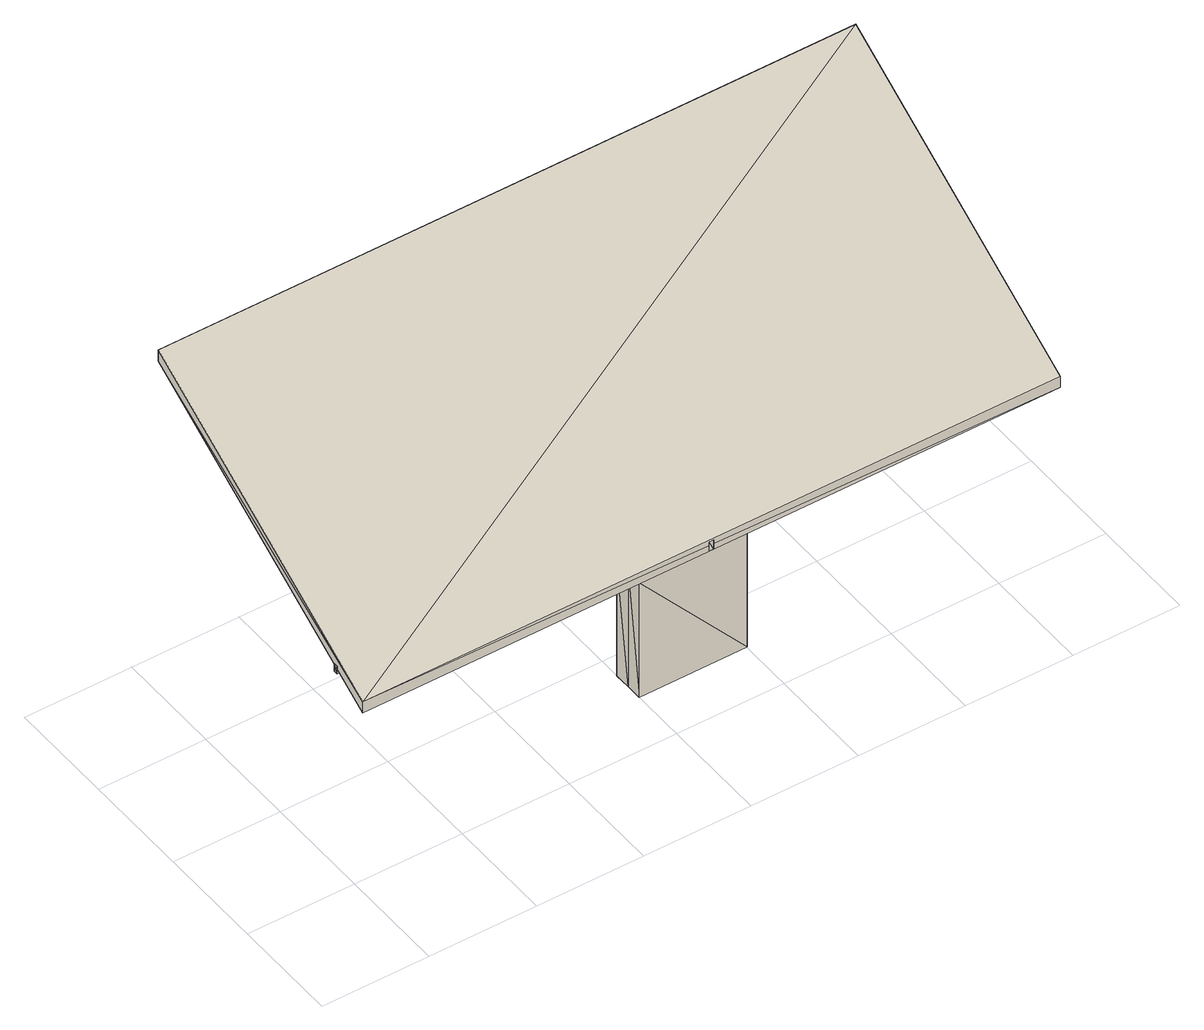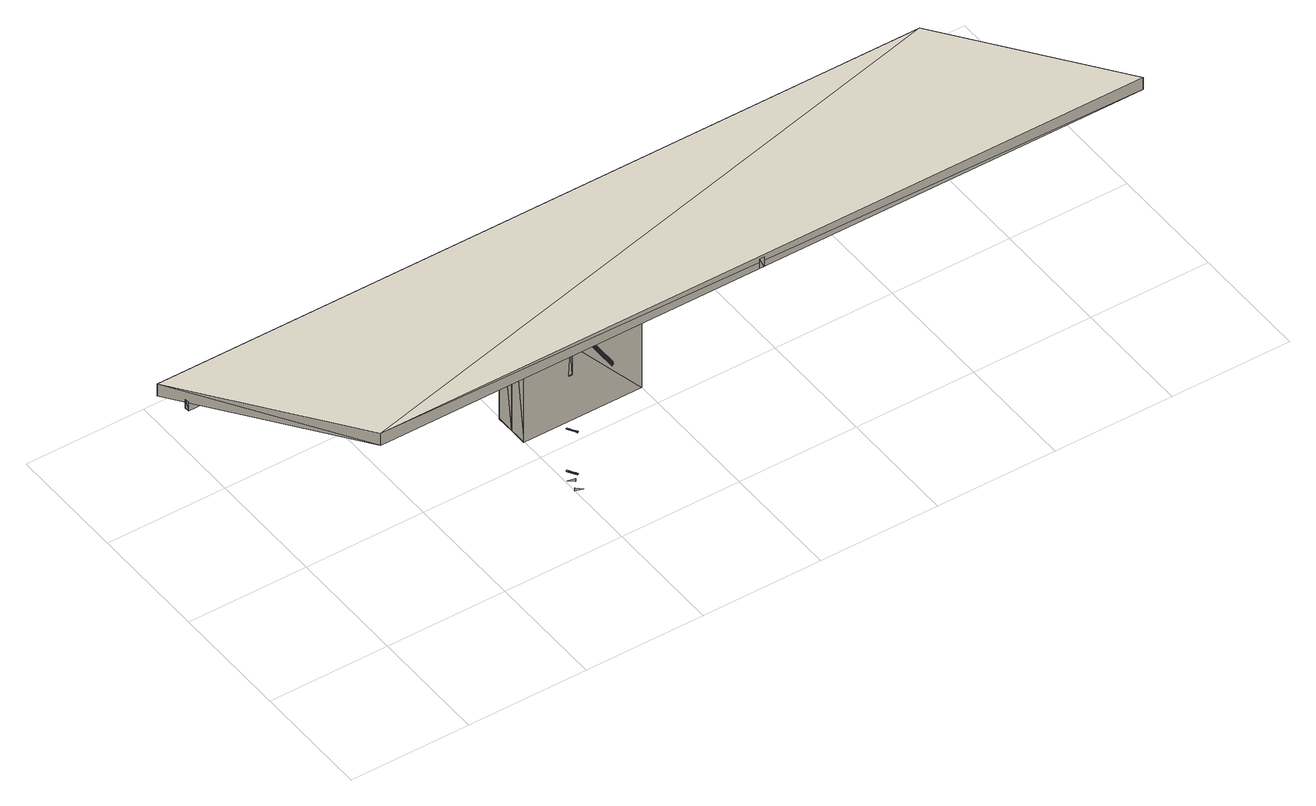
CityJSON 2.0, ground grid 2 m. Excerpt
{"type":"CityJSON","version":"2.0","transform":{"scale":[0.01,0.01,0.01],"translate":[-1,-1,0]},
"CityObjects":{
"building1":{"type":"Building","attributes":{"info":{"id":40416,"type":"IfcBeam","GlobalId":"3jZHeNcfvDMf9wG$wx9XqG","OwnerHistory":"#12","Name":"Pfette-1-1","ObjectPlacement":"#40399","Representation":"#40412","Tag":"C8707AC7-4260-4F76-A6-95-7665806B676D"},"psets":{"Pset_BeamCommon":{"Slope":{"id":40421,"class":"IfcPropertySingleValue","value":0,"value_type":"IfcPlaneAngleMeasure"},"IsExternal":{"id":40422,"class":"IfcPropertySingleValue","value":false,"value_type":"IfcBoolean"},"LoadBearing":{"id":40423,"class":"IfcPropertySingleValue","value":true,"value_type":"IfcBoolean"},"id":40424},"AC_Pset_Name":{"Name":{"id":40433,"class":"IfcPropertySingleValue","value":"Pfette-1-1","value_type":"IfcLabel"},"id":40434},"ArchiCADProperties":{"Komplette Element-ID":{"id":40440,"class":"IfcPropertySingleValue","value":"Pfette-1-1","value_type":"IfcLabel"},"Kompakte Element-ID":{"id":40441,"class":"IfcPropertySingleValue","value":"Pfette-1-1","value_type":"IfcLabel"},"Name des Sachmerkmal-Objekts":{"id":40442,"class":"IfcPropertySingleValue","value_type":"IfcLabel"},"Ursprungsgeschoss":{"id":40443,"class":"IfcPropertySingleValue","value":"Dachgeschoss","value_type":"IfcLabel"},"Raumname":{"id":40444,"class":"IfcPropertySingleValue","value_type":"IfcLabel"},"Raumnummer":{"id":40445,"class":"IfcPropertySingleValue","value_type":"IfcLabel"},"Ebene":{"id":40446,"class":"IfcPropertySingleValue","value":"Dachkonstruktion","value_type":"IfcLabel"},"Typ":{"id":40447,"class":"IfcPropertySingleValue","value":"Objekt","value_type":"IfcLabel"},"Geschützt":{"id":40448,"class":"IfcPropertySingleValue","value":false,"value_type":"IfcBoolean"},"Bibliothekselement-Name":{"id":40449,"class":"IfcPropertySingleValue","value_type":"IfcLabel"},"Baustoff / Mehrschichtiger Aufbau / Profil / Schraffur":{"id":40450,"class":"IfcPropertySingleValue","value":"Solid","value_type":"IfcLabel"},"Etikettentext":{"id":40451,"class":"IfcPropertySingleValue","value_type":"IfcLabel"},"Eindeutige ID":{"id":40452,"class":"IfcPropertySingleValue","value_type":"IfcLabel"},"Verknüpfte Änderungen":{"id":40453,"class":"IfcPropertySingleValue","value_type":"IfcLabel"},"Tragende Funktion":{"id":40454,"class":"IfcPropertySingleValue","value":"Nicht definiert","value_type":"IfcLabel"},"Lage":{"id":40455,"class":"IfcPropertySingleValue","value":"Nicht definiert","value_type":"IfcLabel"},"Element-Klassifizierung":{"id":40456,"class":"IfcPropertySingleValue","value":"Balken / Unterzug","value_type":"IfcLabel"},"Umbau-Status":{"id":40457,"class":"IfcPropertySingleValue","value":"Bestand","value_type":"IfcLabel"},"Anzeigen auf Umbau-Filter":{"id":40458,"class":"IfcPropertySingleValue","value":"Alle relevanten Filter","value_type":"IfcLabel"},"ARCHICAD IFC ID":{"id":40459,"class":"IfcPropertySingleValue","value":"3jZHeNcfvDMf9wG$wx9XqG","value_type":"IfcLabel"},"Externe IFC ID":{"id":40460,"class":"IfcPropertySingleValue","value_type":"IfcLabel"},"Drehwinkel":{"id":40461,"class":"IfcPropertySingleValue","value":0,"value_type":"IfcPlaneAngleMeasure"},"Oberfläche":{"id":40462,"class":"IfcPropertySingleValue","value":"Kiefer","value_type":"IfcLabel"},"id":40463},"ArchiCADQuantities":{"Höhenangabe zum Projekt-Nullpunkt":{"id":40491,"class":"IfcQuantityLength","value":3.36},"Höhe zu Geschoss":{"id":40492,"class":"IfcQuantityLength","value":0.66},"Oberflächenbereich":{"id":40493,"class":"IfcQuantityArea","value":6.27},"Netto-Volumen":{"id":40494,"class":"IfcQuantityVolume","value":0.166},"Fläche":{"id":40495,"class":"IfcQuantityArea","value":1.04},"Höhe (Z Größe)":{"id":40496,"class":"IfcQuantityLength","value":0.16},"Länge (A)":{"id":40497,"class":"IfcQuantityLength","value":13},"Volumen":{"id":40498,"class":"IfcQuantityVolume","value":0.166},"Breite (B)":{"id":40499,"class":"IfcQuantityLength","value":1},"id":40500}}},"geometry":[{"type":"MultiSurface","lod":"2","boundaries":[[[0,1,2]],[[0,2,3]],[[4,1,0]],[[4,0,5]],[[6,2,1]],[[6,1,4]],[[2,7,3]],[[2,6,7]],[[3,7,5]],[[3,5,0]],[[4,5,7]],[[4,7,6]]]}]},
"building2":{"type":"Building","attributes":{"info":{"id":27622,"type":"IfcOpeningElement","GlobalId":"1r_KIZSL381KWyrYQXOn52","OwnerHistory":"#12","Name":"Terrassentuer","ObjectPlacement":"#27578","Representation":"#27618"},"psets":{"BaseQuantities":{"Depth":{"id":27627,"class":"IfcQuantityLength","value":0.3},"Height":{"id":27628,"class":"IfcQuantityLength","value":2.38},"Width":{"id":27629,"class":"IfcQuantityLength","value":2.01},"Area":{"id":27630,"class":"IfcQuantityArea","value":4.77},"Volume":{"id":27631,"class":"IfcQuantityVolume","value":0.135},"id":27632}}},"geometry":[{"type":"MultiSurface","lod":"2","boundaries":[[[8,9,10]],[[8,10,11]],[[12,8,11]],[[12,11,13]],[[14,12,13]],[[14,13,15]],[[9,14,15]],[[9,15,10]],[[12,9,8]],[[12,14,9]],[[11,10,13]],[[10,15,13]],[[12,14,16]],[[12,16,17]],[[8,12,17]],[[8,17,18]],[[9,8,18]],[[9,18,19]],[[14,9,19]],[[14,19,16]],[[8,14,12]],[[8,9,14]],[[17,16,18]],[[16,19,18]]]}]},
"building3":{"type":"Building","attributes":{"info":{"id":39063,"type":"IfcMember","GlobalId":"0hRh9WB$jCLwlAiq3vfmg9","OwnerHistory":"#12","Name":"Sparren-31","ObjectPlacement":"#39046","Representation":"#39059","Tag":"C9E34584-2109-4676-8F-0C-A5C9428DA4B4"},"psets":{"Pset_BeamCommon":{"Slope":{"id":39068,"class":"IfcPropertySingleValue","value":1718.87,"value_type":"IfcPlaneAngleMeasure"},"IsExternal":{"id":39069,"class":"IfcPropertySingleValue","value":false,"value_type":"IfcBoolean"},"LoadBearing":{"id":39070,"class":"IfcPropertySingleValue","value":true,"value_type":"IfcBoolean"},"id":39071},"AC_Pset_Name":{"Name":{"id":39080,"class":"IfcPropertySingleValue","value":"Sparren-31","value_type":"IfcLabel"},"id":39081},"ArchiCADProperties":{"Komplette Element-ID":{"id":39087,"class":"IfcPropertySingleValue","value":"Sparren-31","value_type":"IfcLabel"},"Kompakte Element-ID":{"id":39088,"class":"IfcPropertySingleValue","value":"Sparren-31","value_type":"IfcLabel"},"Name des Sachmerkmal-Objekts":{"id":39089,"class":"IfcPropertySingleValue","value_type":"IfcLabel"},"Ursprungsgeschoss":{"id":39090,"class":"IfcPropertySingleValue","value":"Dachgeschoss","value_type":"IfcLabel"},"Raumname":{"id":39091,"class":"IfcPropertySingleValue","value":"Galerie","value_type":"IfcLabel"},"Raumnummer":{"id":39092,"class":"IfcPropertySingleValue","value":"7","value_type":"IfcLabel"},"Ebene":{"id":39093,"class":"IfcPropertySingleValue","value":"Dachkonstruktion","value_type":"IfcLabel"},"Typ":{"id":39094,"class":"IfcPropertySingleValue","value":"Objekt","value_type":"IfcLabel"},"Geschützt":{"id":39095,"class":"IfcPropertySingleValue","value":false,"value_type":"IfcBoolean"},"Bibliothekselement-Name":{"id":39096,"class":"IfcPropertySingleValue","value_type":"IfcLabel"},"Baustoff / Mehrschichtiger Aufbau / Profil / Schraffur":{"id":39097,"class":"IfcPropertySingleValue","value":"Solid","value_type":"IfcLabel"},"Etikettentext":{"id":39098,"class":"IfcPropertySingleValue","value_type":"IfcLabel"},"Eindeutige ID":{"id":39099,"class":"IfcPropertySingleValue","value_type":"IfcLabel"},"Verknüpfte Änderungen":{"id":39100,"class":"IfcPropertySingleValue","value_type":"IfcLabel"},"Tragende Funktion":{"id":39101,"class":"IfcPropertySingleValue","value":"Nicht definiert","value_type":"IfcLabel"},"Lage":{"id":39102,"class":"IfcPropertySingleValue","value":"Nicht definiert","value_type":"IfcLabel"},"Element-Klassifizierung":{"id":39103,"class":"IfcPropertySingleValue","value":"Stab / Stabträger","value_type":"IfcLabel"},"Umbau-Status":{"id":39104,"class":"IfcPropertySingleValue","value":"Bestand","value_type":"IfcLabel"},"Anzeigen auf Umbau-Filter":{"id":39105,"class":"IfcPropertySingleValue","value":"Alle relevanten Filter","value_type":"IfcLabel"},"ARCHICAD IFC ID":{"id":39106,"class":"IfcPropertySingleValue","value":"0hRh9WB$jCLwlAiq3vfmg9","value_type":"IfcLabel"},"Externe IFC ID":{"id":39107,"class":"IfcPropertySingleValue","value_type":"IfcLabel"},"Drehwinkel":{"id":39108,"class":"IfcPropertySingleValue","value":90,"value_type":"IfcPlaneAngleMeasure"},"Oberfläche":{"id":39109,"class":"IfcPropertySingleValue","value":"Kiefer","value_type":"IfcLabel"},"id":39110},"ArchiCADQuantities":{"Höhenangabe zum Projekt-Nullpunkt":{"id":39138,"class":"IfcQuantityLength","value":3.2},"Höhe zu Geschoss":{"id":39139,"class":"IfcQuantityLength","value":0.5},"Oberflächenbereich":{"id":39140,"class":"IfcQuantityArea","value":3.08},"Netto-Volumen":{"id":39141,"class":"IfcQuantityVolume","value":0.0813},"Fläche":{"id":39142,"class":"IfcQuantityArea","value":0.4},"Höhe (Z Größe)":{"id":39143,"class":"IfcQuantityLength","value":2.89},"Länge (A)":{"id":39144,"class":"IfcQuantityLength","value":2.5},"Volumen":{"id":39145,"class":"IfcQuantityVolume","value":0.0813},"Breite (B)":{"id":39146,"class":"IfcQuantityLength","value":1},"id":39147}}},"geometry":[{"type":"MultiSurface","lod":"2","boundaries":[[[20,21,22]],[[20,22,23]],[[24,22,25]],[[24,23,22]],[[23,26,20]],[[23,24,26]],[[26,27,21]],[[20,26,21]],[[25,22,21]],[[25,21,27]],[[25,26,24]],[[27,26,25]]]}]},
"building4":{"type":"Building","attributes":{"info":{"id":59753,"type":"IfcSlab","GlobalId":"2IxUUNUVPB6Ob$eicCfP2N","OwnerHistory":"#12","Name":"Dach-2","ObjectPlacement":"#59716","Representation":"#59749","Tag":"BD6D9414-37DF-40A8-88-40-301A32A9A5B5","PredefinedType":"ROOF"},"psets":{"Pset_SlabCommon":{"ThermalTransmittance":{"id":59762,"class":"IfcPropertySingleValue","value":0.3,"value_type":"IfcThermalTransmittanceMeasure"},"id":59763},"AC_Pset_Name":{"Name":{"id":59770,"class":"IfcPropertySingleValue","value":"Dach-2","value_type":"IfcLabel"},"id":59771},"ArchiCADProperties":{"Komplette Element-ID":{"id":59777,"class":"IfcPropertySingleValue","value":"Dach-2","value_type":"IfcLabel"},"Kompakte Element-ID":{"id":59778,"class":"IfcPropertySingleValue","value":"Dach-2","value_type":"IfcLabel"},"Name des Sachmerkmal-Objekts":{"id":59779,"class":"IfcPropertySingleValue","value_type":"IfcLabel"},"Ursprungsgeschoss":{"id":59780,"class":"IfcPropertySingleValue","value":"Dachgeschoss","value_type":"IfcLabel"},"Raumname":{"id":59781,"class":"IfcPropertySingleValue","value":"Galerie","value_type":"IfcLabel"},"Raumnummer":{"id":59782,"class":"IfcPropertySingleValue","value":"7","value_type":"IfcLabel"},"Ebene":{"id":59783,"class":"IfcPropertySingleValue","value":"Dächer","value_type":"IfcLabel"},"Typ":{"id":59784,"class":"IfcPropertySingleValue","value":"Dachfläche","value_type":"IfcLabel"},"Geschützt":{"id":59785,"class":"IfcPropertySingleValue","value":false,"value_type":"IfcBoolean"},"Baustoff / Mehrschichtiger Aufbau / Profil / Schraffur":{"id":59786,"class":"IfcPropertySingleValue","value":"Solid 397409098","value_type":"IfcLabel"},"Etikettentext":{"id":59787,"class":"IfcPropertySingleValue","value_type":"IfcLabel"},"Eindeutige ID":{"id":59788,"class":"IfcPropertySingleValue","value_type":"IfcLabel"},"Verknüpfte Änderungen":{"id":59789,"class":"IfcPropertySingleValue","value_type":"IfcLabel"},"Tragende Funktion":{"id":59790,"class":"IfcPropertySingleValue","value":"Nicht definiert","value_type":"IfcLabel"},"Lage":{"id":59791,"class":"IfcPropertySingleValue","value":"Nicht definiert","value_type":"IfcLabel"},"Element-Klassifizierung":{"id":59792,"class":"IfcPropertySingleValue","value":"Dach","value_type":"IfcLabel"},"Umbau-Status":{"id":59793,"class":"IfcPropertySingleValue","value":"Bestand","value_type":"IfcLabel"},"Anzeigen auf Umbau-Filter":{"id":59794,"class":"IfcPropertySingleValue","value":"Alle relevanten Filter","value_type":"IfcLabel"},"Struktur - Typ":{"id":59795,"class":"IfcPropertySingleValue","value":"Einfach","value_type":"IfcLabel"},"ARCHICAD IFC ID":{"id":59796,"class":"IfcPropertySingleValue","value":"2IxUUNUVPB6Ob$eicCfP2N","value_type":"IfcLabel"},"Externe IFC ID":{"id":59797,"class":"IfcPropertySingleValue","value_type":"IfcLabel"},"Oberfläche oben":{"id":59798,"class":"IfcPropertySingleValue","value":"Ziegel","value_type":"IfcLabel"},"Oberfläche Kante":{"id":59799,"class":"IfcPropertySingleValue","value":"Ziegel","value_type":"IfcLabel"},"Oberfläche unten":{"id":59800,"class":"IfcPropertySingleValue","value":"Ziegel","value_type":"IfcLabel"},"Baustoff/Mehrschichtiges Bauteil":{"id":59801,"class":"IfcPropertySingleValue","value":"Solid 397409098","value_type":"IfcLabel"},"Deckschraffur":{"id":59802,"class":"IfcPropertySingleValue","value":"Unnamed","value_type":"IfcLabel"},"Geometriemethode":{"id":59803,"class":"IfcPropertySingleValue","value":"Einzelfläche","value_type":"IfcLabel"},"Trimm-Körper":{"id":59804,"class":"IfcPropertySingleValue","value":"Aufsetzlinie nach unten","value_type":"IfcLabel"},"Neigung":{"id":59805,"class":"IfcPropertySingleValue","value":30,"value_type":"IfcPlaneAngleMeasure"},"id":59806},"BaseQuantities":{"Width":{"id":59840,"class":"IfcQuantityLength","value":0.2},"Perimeter":{"id":59841,"class":"IfcQuantityLength","value":38.7},"GrossArea":{"id":59842,"class":"IfcQuantityArea","value":82.56},"NetArea":{"id":59843,"class":"IfcQuantityArea","value":82.56},"GrossVolume":{"id":59844,"class":"IfcQuantityVolume","value":16.51},"NetVolume":{"id":59845,"class":"IfcQuantityVolume","value":16.51},"id":59846},"ArchiCADQuantities":{"Höhenangabe zum Projekt-Nullpunkt":{"id":59851,"class":"IfcQuantityLength","value":3.2},"Höhe zu Geschoss":{"id":59852,"class":"IfcQuantityLength","value":0.5},"Höhe":{"id":59853,"class":"IfcQuantityLength","value":0.2},"Oberflächenbereich":{"id":59854,"class":"IfcQuantityArea","value":82.56},"Netto-Volumen":{"id":59855,"class":"IfcQuantityVolume","value":16.51},"Fläche":{"id":59856,"class":"IfcQuantityArea","value":71.5},"Netto-Oberflächenbereich Unterseite":{"id":59857,"class":"IfcQuantityArea","value":82.56},"Netto-Oberflächenbereich Oberseite":{"id":59858,"class":"IfcQuantityArea","value":82.56},"Netto-Oberflächenbereich der Kante":{"id":59859,"class":"IfcQuantityArea","value":8.54},"Volumen":{"id":59860,"class":"IfcQuantityVolume","value":16.51},"Umfang":{"id":59861,"class":"IfcQuantityLength","value":38.7},"Löcher Oberflächenbereich":{"id":59862,"class":"IfcQuantityArea","value":0},"Durchbruch Umfang":{"id":59863,"class":"IfcQuantityLength","value":0},"Dicke":{"id":59864,"class":"IfcQuantityLength","value":0.2},"Vertikal Dicke":{"id":59865,"class":"IfcQuantityLength","value":0.231},"Brutto-Oberflächenbereich an der Unterseite":{"id":59866,"class":"IfcQuantityArea","value":82.56},"Brutto-Oberflächenbereich an der Oberseite":{"id":59867,"class":"IfcQuantityArea","value":82.56},"Brutto-Oberflächenbereich der Dachkanten":{"id":59868,"class":"IfcQuantityArea","value":8.54},"Bruttovolumen des Dachs":{"id":59869,"class":"IfcQuantityVolume","value":16.51},"Konditionaler Oberflächenbereich unten":{"id":59870,"class":"IfcQuantityArea","value":82.56},"Konditionaler Oberflächenbereich oben":{"id":59871,"class":"IfcQuantityArea","value":82.56},"Konditionales Volumen":{"id":59872,"class":"IfcQuantityVolume","value":16.51},"Dämmungsschichtdicke":{"id":59873,"class":"IfcQuantityLength","value":0},"First-Länge":{"id":59874,"class":"IfcQuantityLength","value":0},"Kehlen-Länge":{"id":59875,"class":"IfcQuantityLength","value":0},"Ortgang-Länge":{"id":59876,"class":"IfcQuantityLength","value":0},"Grat-Länge":{"id":59877,"class":"IfcQuantityLength","value":0},"Trauflänge":{"id":59878,"class":"IfcQuantityLength","value":0},"Pultdachfirst-Länge":{"id":59879,"class":"IfcQuantityLength","value":0},"Seitenwand Verbindungslänge":{"id":59880,"class":"IfcQuantityLength","value":0},"Wandende Verbindungslänge":{"id":59881,"class":"IfcQuantityLength","value":0},"Kuppel-Verbindungslänge":{"id":59882,"class":"IfcQuantityLength","value":0},"Konkave Verbindungslänge":{"id":59883,"class":"IfcQuantityLength","value":0},"Anzahl der Dachfenster":{"id":59884,"class":"IfcQuantityCount","value":0},"Anzahl der Durchbrüche":{"id":59885,"class":"IfcQuantityCount","value":0},"Oberflächenbereich der Öffnungen":{"id":59886,"class":"IfcQuantityArea","value":0},"id":59887}}},"geometry":[{"type":"MultiSurface","lod":"2","boundaries":[[[28,29,30]],[[30,29,31]],[[30,31,32]],[[33,30,32]],[[33,32,34]],[[35,33,34]],[[35,34,29]],[[28,35,29]],[[31,29,34]],[[32,31,34]],[[35,28,30]],[[35,30,33]]]}]},
"building5":{"type":"Building","attributes":{"info":{"id":39186,"type":"IfcMember","GlobalId":"1NBDw_i_jD$u7IjvwmbPmx","OwnerHistory":"#12","Name":"Sparren-32","ObjectPlacement":"#39169","Representation":"#39182","Tag":"62D6313A-B4FB-45BF-B3-97-10D01124A4F9"},"psets":{"Pset_BeamCommon":{"Slope":{"id":39191,"class":"IfcPropertySingleValue","value":1718.87,"value_type":"IfcPlaneAngleMeasure"},"IsExternal":{"id":39192,"class":"IfcPropertySingleValue","value":false,"value_type":"IfcBoolean"},"LoadBearing":{"id":39193,"class":"IfcPropertySingleValue","value":true,"value_type":"IfcBoolean"},"id":39194},"AC_Pset_Name":{"Name":{"id":39203,"class":"IfcPropertySingleValue","value":"Sparren-32","value_type":"IfcLabel"},"id":39204},"ArchiCADProperties":{"Komplette Element-ID":{"id":39210,"class":"IfcPropertySingleValue","value":"Sparren-32","value_type":"IfcLabel"},"Kompakte Element-ID":{"id":39211,"class":"IfcPropertySingleValue","value":"Sparren-32","value_type":"IfcLabel"},"Name des Sachmerkmal-Objekts":{"id":39212,"class":"IfcPropertySingleValue","value_type":"IfcLabel"},"Ursprungsgeschoss":{"id":39213,"class":"IfcPropertySingleValue","value":"Dachgeschoss","value_type":"IfcLabel"},"Raumname":{"id":39214,"class":"IfcPropertySingleValue","value":"Galerie","value_type":"IfcLabel"},"Raumnummer":{"id":39215,"class":"IfcPropertySingleValue","value":"7","value_type":"IfcLabel"},"Ebene":{"id":39216,"class":"IfcPropertySingleValue","value":"Dachkonstruktion","value_type":"IfcLabel"},"Typ":{"id":39217,"class":"IfcPropertySingleValue","value":"Objekt","value_type":"IfcLabel"},"Geschützt":{"id":39218,"class":"IfcPropertySingleValue","value":false,"value_type":"IfcBoolean"},"Bibliothekselement-Name":{"id":39219,"class":"IfcPropertySingleValue","value_type":"IfcLabel"},"Baustoff / Mehrschichtiger Aufbau / Profil / Schraffur":{"id":39220,"class":"IfcPropertySingleValue","value":"Solid","value_type":"IfcLabel"},"Etikettentext":{"id":39221,"class":"IfcPropertySingleValue","value_type":"IfcLabel"},"Eindeutige ID":{"id":39222,"class":"IfcPropertySingleValue","value_type":"IfcLabel"},"Verknüpfte Änderungen":{"id":39223,"class":"IfcPropertySingleValue","value_type":"IfcLabel"},"Tragende Funktion":{"id":39224,"class":"IfcPropertySingleValue","value":"Nicht definiert","value_type":"IfcLabel"},"Lage":{"id":39225,"class":"IfcPropertySingleValue","value":"Nicht definiert","value_type":"IfcLabel"},"Element-Klassifizierung":{"id":39226,"class":"IfcPropertySingleValue","value":"Stab / Stabträger","value_type":"IfcLabel"},"Umbau-Status":{"id":39227,"class":"IfcPropertySingleValue","value":"Bestand","value_type":"IfcLabel"},"Anzeigen auf Umbau-Filter":{"id":39228,"class":"IfcPropertySingleValue","value":"Alle relevanten Filter","value_type":"IfcLabel"},"ARCHICAD IFC ID":{"id":39229,"class":"IfcPropertySingleValue","value":"1NBDw_i_jD$u7IjvwmbPmx","value_type":"IfcLabel"},"Externe IFC ID":{"id":39230,"class":"IfcPropertySingleValue","value_type":"IfcLabel"},"Drehwinkel":{"id":39231,"class":"IfcPropertySingleValue","value":90,"value_type":"IfcPlaneAngleMeasure"},"Oberfläche":{"id":39232,"class":"IfcPropertySingleValue","value":"Kiefer","value_type":"IfcLabel"},"id":39233},"ArchiCADQuantities":{"Höhenangabe zum Projekt-Nullpunkt":{"id":39261,"class":"IfcQuantityLength","value":3.2},"Höhe zu Geschoss":{"id":39262,"class":"IfcQuantityLength","value":0.5},"Oberflächenbereich":{"id":39263,"class":"IfcQuantityArea","value":3.08},"Netto-Volumen":{"id":39264,"class":"IfcQuantityVolume","value":0.0813},"Fläche":{"id":39265,"class":"IfcQuantityArea","value":0.4},"Höhe (Z Größe)":{"id":39266,"class":"IfcQuantityLength","value":2.89},"Länge (A)":{"id":39267,"class":"IfcQuantityLength","value":2.5},"Volumen":{"id":39268,"class":"IfcQuantityVolume","value":0.0813},"Breite (B)":{"id":39269,"class":"IfcQuantityLength","value":1},"id":39270}}},"geometry":[{"type":"MultiSurface","lod":"2","boundaries":[[[36,37,38]],[[36,38,39]],[[40,38,41]],[[40,39,38]],[[39,42,36]],[[39,40,42]],[[42,43,37]],[[36,42,37]],[[41,38,37]],[[41,37,43]],[[41,42,40]],[[43,42,41]]]}]},
"building6":{"type":"Building","attributes":{"info":{"id":49831,"type":"IfcRailing","GlobalId":"0o5vgCKyTBzO5$QJcI2YDP","OwnerHistory":"#12","ObjectPlacement":"#40768","Representation":"#49827","Tag":"00000000-0000-0000-00-00-000000000000","PredefinedType":"HANDRAIL"},"psets":{"AC_Pset_Name":{"Name":{"id":49836,"class":"IfcPropertySingleValue","value_type":"IfcLabel"},"id":49837},"ArchiCADProperties":{"Komplette Element-ID":{"id":49844,"class":"IfcPropertySingleValue","value":"Gelaender-1","value_type":"IfcLabel"},"Kompakte Element-ID":{"id":49845,"class":"IfcPropertySingleValue","value":"Gelaender-1","value_type":"IfcLabel"},"Name des Sachmerkmal-Objekts":{"id":49846,"class":"IfcPropertySingleValue","value_type":"IfcLabel"},"Ursprungsgeschoss":{"id":49847,"class":"IfcPropertySingleValue","value":"Dachgeschoss","value_type":"IfcLabel"},"Raumname":{"id":49848,"class":"IfcPropertySingleValue","value":"Galerie","value_type":"IfcLabel"},"Raumnummer":{"id":49849,"class":"IfcPropertySingleValue","value":"7","value_type":"IfcLabel"},"Ebene":{"id":49850,"class":"IfcPropertySingleValue","value":"Gelaender","value_type":"IfcLabel"},"Typ":{"id":49851,"class":"IfcPropertySingleValue","value":"Objekt","value_type":"IfcLabel"},"Geschützt":{"id":49852,"class":"IfcPropertySingleValue","value":false,"value_type":"IfcBoolean"},"Bibliothekselement-Name":{"id":49853,"class":"IfcPropertySingleValue","value":"Geländer_horizontal 13","value_type":"IfcLabel"},"Baustoff / Mehrschichtiger Aufbau / Profil / Schraffur":{"id":49854,"class":"IfcPropertySingleValue","value":"Solid","value_type":"IfcLabel"},"Etikettentext":{"id":49855,"class":"IfcPropertySingleValue","value_type":"IfcLabel"},"Eindeutige ID":{"id":49856,"class":"IfcPropertySingleValue","value_type":"IfcLabel"},"Verknüpfte Änderungen":{"id":49857,"class":"IfcPropertySingleValue","value_type":"IfcLabel"},"Tragende Funktion":{"id":49858,"class":"IfcPropertySingleValue","value":"Nicht definiert","value_type":"IfcLabel"},"Lage":{"id":49859,"class":"IfcPropertySingleValue","value":"Nicht definiert","value_type":"IfcLabel"},"Element-Klassifizierung":{"id":49860,"class":"IfcPropertySingleValue","value":"Geländer","value_type":"IfcLabel"},"Umbau-Status":{"id":49861,"class":"IfcPropertySingleValue","value":"Bestand","value_type":"IfcLabel"},"Anzeigen auf Umbau-Filter":{"id":49862,"class":"IfcPropertySingleValue","value":"Alle relevanten Filter","value_type":"IfcLabel"},"ARCHICAD IFC ID":{"id":49863,"class":"IfcPropertySingleValue","value":"0o5vgCKyTBzO5$QJcI2YDP","value_type":"IfcLabel"},"Externe IFC ID":{"id":49864,"class":"IfcPropertySingleValue","value_type":"IfcLabel"},"Drehwinkel":{"id":49865,"class":"IfcPropertySingleValue","value":270,"value_type":"IfcPlaneAngleMeasure"},"Oberfläche":{"id":49866,"class":"IfcPropertySingleValue","value":"Allgemein","value_type":"IfcLabel"},"id":49867},"AC_Pset_Geländer_horizontal_13":{"3D":{"id":49895,"class":"IfcPropertySingleValue","value":"Detailiert","value_type":"IfcLabel"},"Anzahl_Rohre":{"id":49896,"class":"IfcPropertySingleValue","value":4,"value_type":"IfcReal"},"Position":{"id":49897,"class":"IfcPropertySingleValue","value":"Zwischen Pfosten","value_type":"IfcLabel"},"Anzahl_Pfosten":{"id":49898,"class":"IfcPropertySingleValue","value":3,"value_type":"IfcReal"},"Auflösung":{"id":49899,"class":"IfcPropertySingleValue","value":36,"value_type":"IfcReal"},"Schattenwurf":{"id":49900,"class":"IfcPropertySingleValue","value":true,"value_type":"IfcBoolean"},"Show 2D Hotspots in 3D":{"id":49901,"class":"IfcPropertySingleValue","value":true,"value_type":"IfcBoolean"},"Stift Kontur":{"id":49902,"class":"IfcPropertySingleValue","value_type":"IfcLabel"},"Ausfüllmuster":{"id":49903,"class":"IfcPropertySingleValue","value":"Leer","value_type":"IfcLabel"},"Stift Schraffur":{"id":49904,"class":"IfcPropertySingleValue","value_type":"IfcLabel"},"Stift Hintergrundschraffur":{"id":49905,"class":"IfcPropertySingleValue","value_type":"IfcLabel"},"Handlauf (hamat)":{"id":49906,"class":"IfcPropertySingleValue","value":"Zink","value_type":"IfcLabel"},"Rohre (bamat)":{"id":49907,"class":"IfcPropertySingleValue","value":"Zink","value_type":"IfcLabel"},"Pfosten (pomat)":{"id":49908,"class":"IfcPropertySingleValue","value":"Zink","value_type":"IfcLabel"},"Preis":{"id":49909,"class":"IfcPropertySingleValue","value":0,"value_type":"IfcReal"},"Hersteller":{"id":49910,"class":"IfcPropertySingleValue","value_type":"IfcLabel"},"Anmerkung":{"id":49911,"class":"IfcPropertySingleValue","value_type":"IfcLabel"},"Lage":{"id":49912,"class":"IfcPropertySingleValue","value_type":"IfcLabel"},"Accessoires":{"id":49913,"class":"IfcPropertySingleValue","value_type":"IfcLabel"},"Gruppe (FM_Type)":{"id":49914,"class":"IfcPropertySingleValue","value":"Andere","value_type":"IfcLabel"},"Gruppe (iFMType)":{"id":49915,"class":"IfcPropertySingleValue","value":25,"value_type":"IfcReal"},"Inventarnummer":{"id":49916,"class":"IfcPropertySingleValue","value_type":"IfcLabel"},"Seriennummer":{"id":49917,"class":"IfcPropertySingleValue","value_type":"IfcLabel"},"Herstellungsjahr":{"id":49918,"class":"IfcPropertySingleValue","value_type":"IfcLabel"},"Gewicht":{"id":49919,"class":"IfcPropertySingleValue","value":0,"value_type":"IfcReal"},"Gewichteinheit":{"id":49920,"class":"IfcPropertySingleValue","value":"kg","value_type":"IfcLabel"},"Frei definierbar 1":{"id":49921,"class":"IfcPropertySingleValue","value_type":"IfcLabel"},"Frei definierbar 2":{"id":49922,"class":"IfcPropertySingleValue","value_type":"IfcLabel"},"Frei definierbar 3":{"id":49923,"class":"IfcPropertySingleValue","value_type":"IfcLabel"},"Frei definierbar 4":{"id":49924,"class":"IfcPropertySingleValue","value_type":"IfcLabel"},"Frei definierbar 5":{"id":49925,"class":"IfcPropertySingleValue","value_type":"IfcLabel"},"id":49926},"ArchiCADQuantities":{"Höhenangabe zum Projekt-Nullpunkt":{"id":49962,"class":"IfcQuantityLength","value":2.7},"Höhe zu Geschoss":{"id":49963,"class":"IfcQuantityLength","value":0},"Oberflächenbereich":{"id":49964,"class":"IfcQuantityArea","value":1.12},"Netto-Volumen":{"id":49965,"class":"IfcQuantityVolume","value":0.0134},"Fläche":{"id":49966,"class":"IfcQuantityArea","value":2},"Höhe (Z Größe)":{"id":49967,"class":"IfcQuantityLength","value":1},"Länge (A)":{"id":49968,"class":"IfcQuantityLength","value":2},"Volumen":{"id":49969,"class":"IfcQuantityVolume","value":0.0134},"Breite (B)":{"id":49970,"class":"IfcQuantityLength","value":1},"id":49971},"AC_Equantity_Geländer_horizontal_13":{"Height":{"id":49976,"class":"IfcQuantityLength","value":1},"Höhenunterschied":{"id":49977,"class":"IfcQuantityLength","value":0},"Durchmesser_Handlauf":{"id":49978,"class":"IfcQuantityLength","value":0.08},"Auskragung_Handlauf":{"id":49979,"class":"IfcQuantityLength","value":0.1},"Durchmesser_Rohre":{"id":49980,"class":"IfcQuantityLength","value":0.01},"Pfostenbreite":{"id":49981,"class":"IfcQuantityLength","value":0.02},"Pfostentiefe":{"id":49982,"class":"IfcQuantityLength","value":0.05},"Untere Ebene":{"id":49983,"class":"IfcQuantityLength","value":1},"Obere Ebene":{"id":49984,"class":"IfcQuantityLength","value":0},"id":49985}}},"geometry":[{"type":"MultiSurface","lod":"2","boundaries":[[[44,45,46]],[[47,44,46]],[[46,48,49]],[[47,50,44]],[[47,46,49]],[[48,51,49]],[[47,52,50]],[[47,49,53]],[[49,54,55]],[[47,56,57]],[[49,55,53]],[[47,58,56]],[[47,53,58]],[[59,60,61]],[[59,61,62]],[[60,59,63]],[[64,61,60]],[[65,59,62]],[[62,61,66]],[[46,45,67]],[[45,44,68]],[[48,46,69]],[[44,50,70]],[[51,48,71]],[[50,52,72]],[[49,51,73]],[[52,47,74]],[[75,54,49]],[[76,47,57]],[[77,55,54]],[[78,57,56]],[[79,53,55]],[[80,56,58]],[[81,82,83]],[[81,83,84]],[[82,81,85]],[[86,83,82]],[[87,81,84]],[[84,83,88]]]}]},
"building7":{"type":"Building","attributes":{"info":{"id":14502,"type":"IfcStair","GlobalId":"38a9vdh9bF5Qg28GWyHhlr","OwnerHistory":"#12","Name":"Wendeltreppe","ObjectPlacement":"#502","Representation":"#14498","Tag":"79A67A01-C95B-4209-86-9A-74983B65305C"},"psets":{"Pset_StairCommon":{"HandicapAccessible":{"id":14532,"class":"IfcPropertySingleValue","value":false,"value_type":"IfcBoolean"},"IsExternal":{"id":14533,"class":"IfcPropertySingleValue","value":false,"value_type":"IfcBoolean"},"FireExit":{"id":14534,"class":"IfcPropertySingleValue","value":true,"value_type":"IfcBoolean"},"id":14535},"AC_Pset_Name":{"Name":{"id":14544,"class":"IfcPropertySingleValue","value":"Wendeltreppe","value_type":"IfcLabel"},"id":14545},"ArchiCADProperties":{"Komplette Element-ID":{"id":14551,"class":"IfcPropertySingleValue","value":"Wendeltreppe","value_type":"IfcLabel"},"Kompakte Element-ID":{"id":14552,"class":"IfcPropertySingleValue","value":"Wendeltreppe","value_type":"IfcLabel"},"Name des Sachmerkmal-Objekts":{"id":14553,"class":"IfcPropertySingleValue","value_type":"IfcLabel"},"Ursprungsgeschoss":{"id":14554,"class":"IfcPropertySingleValue","value":"Erdgeschoss","value_type":"IfcLabel"},"Raumname":{"id":14555,"class":"IfcPropertySingleValue","value":"Wohnen","value_type":"IfcLabel"},"Raumnummer":{"id":14556,"class":"IfcPropertySingleValue","value":"5","value_type":"IfcLabel"},"Ebene":{"id":14557,"class":"IfcPropertySingleValue","value":"Treppen","value_type":"IfcLabel"},"Typ":{"id":14558,"class":"IfcPropertySingleValue","value":"Treppen","value_type":"IfcLabel"},"Geschützt":{"id":14559,"class":"IfcPropertySingleValue","value":false,"value_type":"IfcBoolean"},"Bibliothekselement-Name":{"id":14560,"class":"IfcPropertySingleValue","value":"Treppe_FZK-Haus","value_type":"IfcLabel"},"Baustoff / Mehrschichtiger Aufbau / Profil / Schraffur":{"id":14561,"class":"IfcPropertySingleValue","value":"Holz","value_type":"IfcLabel"},"Etikettentext":{"id":14562,"class":"IfcPropertySingleValue","value_type":"IfcLabel"},"Eindeutige ID":{"id":14563,"class":"IfcPropertySingleValue","value_type":"IfcLabel"},"Verknüpfte Änderungen":{"id":14564,"class":"IfcPropertySingleValue","value_type":"IfcLabel"},"Tragende Funktion":{"id":14565,"class":"IfcPropertySingleValue","value":"Nicht definiert","value_type":"IfcLabel"},"Lage":{"id":14566,"class":"IfcPropertySingleValue","value":"Nicht definiert","value_type":"IfcLabel"},"Element-Klassifizierung":{"id":14567,"class":"IfcPropertySingleValue","value":"Treppe","value_type":"IfcLabel"},"Umbau-Status":{"id":14568,"class":"IfcPropertySingleValue","value":"Bestand","value_type":"IfcLabel"},"Anzeigen auf Umbau-Filter":{"id":14569,"class":"IfcPropertySingleValue","value":"Alle relevanten Filter","value_type":"IfcLabel"},"ARCHICAD IFC ID":{"id":14570,"class":"IfcPropertySingleValue","value":"38a9vdh9bF5Qg28GWyHhlr","value_type":"IfcLabel"},"Externe IFC ID":{"id":14571,"class":"IfcPropertySingleValue","value_type":"IfcLabel"},"Drehwinkel":{"id":14572,"class":"IfcPropertySingleValue","value":210,"value_type":"IfcPlaneAngleMeasure"},"Oberfläche":{"id":14573,"class":"IfcPropertySingleValue","value":"Allgemein","value_type":"IfcLabel"},"id":14574},"AC_Pset_Treppe_FZK-Haus":{"2D Hotspots in 3D zeigen":{"id":14602,"class":"IfcPropertySingleValue","value":true,"value_type":"IfcBoolean"},"Geschoßabhängig":{"id":14603,"class":"IfcPropertySingleValue","value":true,"value_type":"IfcBoolean"},"     Kein Bruch im Gesch. oberhalb":{"id":14604,"class":"IfcPropertySingleValue","value":true,"value_type":"IfcBoolean"},"     Strichlinien oberhalb Bruch":{"id":14605,"class":"IfcPropertySingleValue","value":true,"value_type":"IfcBoolean"},"     Linientyp unter Einsetzgeschoß":{"id":14606,"class":"IfcPropertySingleValue","value":4,"value_type":"IfcReal"},"Symbol maßstabunabhängig":{"id":14607,"class":"IfcPropertySingleValue","value":false,"value_type":"IfcBoolean"},"     Trittlinien":{"id":14608,"class":"IfcPropertySingleValue","value":false,"value_type":"IfcBoolean"},"     Pfeil":{"id":14609,"class":"IfcPropertySingleValue","value":false,"value_type":"IfcBoolean"},"     Detail":{"id":14610,"class":"IfcPropertySingleValue","value":false,"value_type":"IfcBoolean"},"Pfeil Auf/Ab":{"id":14611,"class":"IfcPropertySingleValue","value":false,"value_type":"IfcBoolean"},"Stift Kontur":{"id":14612,"class":"IfcPropertySingleValue","value_type":"IfcLabel"},"Schraffurtyp":{"id":14613,"class":"IfcPropertySingleValue","value":"Leer","value_type":"IfcLabel"},"Schraffur-Stift (gs_fill_pen)":{"id":14614,"class":"IfcPropertySingleValue","value_type":"IfcLabel"},"Schraffurhintergrund-Stift (gs_back_pen)":{"id":14615,"class":"IfcPropertySingleValue","value_type":"IfcLabel"},"2D-Detaillierungsgrad":{"id":14616,"class":"IfcPropertySingleValue","value":"Maßstababhängig","value_type":"IfcLabel"},"Einfache/mittelmässige Modifizierung bei (iScaleChangeSM)":{"id":14617,"class":"IfcPropertySingleValue","value":999,"value_type":"IfcReal"},"Einfache/mittelmässige Modifizierung bei (gs_ScaleChangeSM)":{"id":14618,"class":"IfcPropertySingleValue","value":100,"value_type":"IfcReal"},"Mittelmässige/detaillierte Modifizierung bei (iScaleChangeMD)":{"id":14619,"class":"IfcPropertySingleValue","value":999,"value_type":"IfcReal"},"Mittelmässige/detaillierte Modifizierung bei (gs_ScaleChangeMD)":{"id":14620,"class":"IfcPropertySingleValue","value":50,"value_type":"IfcReal"},"2D-Symbol Typ":{"id":14621,"class":"IfcPropertySingleValue","value":"Typ 11","value_type":"IfcLabel"},"Symbol Gruppentyp":{"id":14622,"class":"IfcPropertySingleValue","value":6,"value_type":"IfcReal"},"Stift sichtbar Struktur-Linie":{"id":14623,"class":"IfcPropertySingleValue","value_type":"IfcLabel"},"Stift unsichtbar Struktur-Linie":{"id":14624,"class":"IfcPropertySingleValue","value_type":"IfcLabel"},"Linientyp sichtbare Struktur":{"id":14625,"class":"IfcPropertySingleValue","value":1,"value_type":"IfcReal"},"Linientyp unsichtbare Struktur":{"id":14626,"class":"IfcPropertySingleValue","value":4,"value_type":"IfcReal"},"Typ Bruchsymbol":{"id":14627,"class":"IfcPropertySingleValue","value":"Gerade","value_type":"IfcLabel"},"Hintergrund Schraffur-Typ":{"id":14628,"class":"IfcPropertySingleValue","value":"Leer","value_type":"IfcLabel"},"Schraffur-Stift (gs_bgf_front_pen)":{"id":14629,"class":"IfcPropertySingleValue","value_type":"IfcLabel"},"Schraffurhintergrund-Stift (gs_bgf_back_pen)":{"id":14630,"class":"IfcPropertySingleValue","value":"Transparent","value_type":"IfcLabel"},"Schraffur über Bruchlinie":{"id":14631,"class":"IfcPropertySingleValue","value":false,"value_type":"IfcBoolean"},"Lauflinie zeigen":{"id":14632,"class":"IfcPropertySingleValue","value":true,"value_type":"IfcBoolean"},"Lauflinie über Bruch zeigen":{"id":14633,"class":"IfcPropertySingleValue","value":true,"value_type":"IfcBoolean"},"Stift Lauflinie":{"id":14634,"class":"IfcPropertySingleValue","value_type":"IfcLabel"},"Lauflinietyp (gs_walkline_type)":{"id":14635,"class":"IfcPropertySingleValue","value":1,"value_type":"IfcReal"},"Lauflinietyp über Bruchlinie":{"id":14636,"class":"IfcPropertySingleValue","value":4,"value_type":"IfcReal"},"Symbol Lauflinie-Startpunkt (gs_StartEndStyle)":{"id":14637,"class":"IfcPropertySingleValue","value":"Typ 1","value_type":"IfcLabel"},"Schraffur-Stift (0-Kein) (gs_StartEndFillPen)":{"id":14638,"class":"IfcPropertySingleValue","value":"Transparent","value_type":"IfcLabel"},"Pfeil":{"id":14639,"class":"IfcPropertySingleValue","value":"Typ 3","value_type":"IfcLabel"},"Schraffur-Stift (0-Kein) (gs_ArrowFillPen)":{"id":14640,"class":"IfcPropertySingleValue","value_type":"IfcLabel"},"Schraffur-Stift oben (0-Kein)":{"id":14641,"class":"IfcPropertySingleValue","value_type":"IfcLabel"},"Nummerierung zeigen (gs_show_numbering)":{"id":14642,"class":"IfcPropertySingleValue","value":true,"value_type":"IfcBoolean"},"Beginnt von...":{"id":14643,"class":"IfcPropertySingleValue","value":1,"value_type":"IfcReal"},"Schriftgröße (mm) (gs_numb_text_size)":{"id":14644,"class":"IfcPropertySingleValue","value":1,"value_type":"IfcReal"},"Schriftgröße (Punkt) (gs_numb_text_size_pt)":{"id":14645,"class":"IfcPropertySingleValue","value":2.83,"value_type":"IfcReal"},"Ausrichtung (gs_numb_orient)":{"id":14646,"class":"IfcPropertySingleValue","value":"Lesbar","value_type":"IfcLabel"},"Text-Stift (gs_numb_text_pen)":{"id":14647,"class":"IfcPropertySingleValue","value_type":"IfcLabel"},"Text umklappen":{"id":14648,"class":"IfcPropertySingleValue","value":"Kein","value_type":"IfcLabel"},"Unten-Text":{"id":14649,"class":"IfcPropertySingleValue","value":"Ab","value_type":"IfcLabel"},"Schriftgröße (mm) (gs_updown_text_size)":{"id":14650,"class":"IfcPropertySingleValue","value":1,"value_type":"IfcReal"},"Schriftgröße (Punkt) (gs_updown_text_size_pt)":{"id":14651,"class":"IfcPropertySingleValue","value":2.83,"value_type":"IfcReal"},"Ausrichtung (gs_updown_orient)":{"id":14652,"class":"IfcPropertySingleValue","value":"Parallel mit Lauflinie","value_type":"IfcLabel"},"Text-Stift (gs_updown_text_pen)":{"id":14653,"class":"IfcPropertySingleValue","value_type":"IfcLabel"},"Text (gs_riserun_text)":{"id":14654,"class":"IfcPropertySingleValue","value":true,"value_type":"IfcBoolean"},"Format":{"id":14655,"class":"IfcPropertySingleValue","value":"Anzahl x Auftritt x Steigung","value_type":"IfcLabel"},"Eigener Text":{"id":14656,"class":"IfcPropertySingleValue","value":"Anwendertext","value_type":"IfcLabel"},"Steigung Text":{"id":14657,"class":"IfcPropertySingleValue","value":"STG","value_type":"IfcLabel"},"Schriftgröße (mm) (gs_riserun_text_size)":{"id":14658,"class":"IfcPropertySingleValue","value":1,"value_type":"IfcReal"},"Schriftgröße (Punkt) (gs_riserun_text_size_pt)":{"id":14659,"class":"IfcPropertySingleValue","value":2.83,"value_type":"IfcReal"},"Ausrichtung (gs_riserun_orient)":{"id":14660,"class":"IfcPropertySingleValue","value":"Lesbar","value_type":"IfcLabel"},"Text-Stift (gs_riserun_text_pen)":{"id":14661,"class":"IfcPropertySingleValue","value_type":"IfcLabel"},"Übernehme Projektpräferenzen":{"id":14662,"class":"IfcPropertySingleValue","value":true,"value_type":"IfcBoolean"},"Beschreibung (gs_description)":{"id":14663,"class":"IfcPropertySingleValue","value_type":"IfcLabel"},"Schriftgröße (mm) (gs_desc_text_size)":{"id":14664,"class":"IfcPropertySingleValue","value":1,"value_type":"IfcReal"},"Schriftgröße (Punkt) (gs_desc_text_size_pt)":{"id":14665,"class":"IfcPropertySingleValue","value":2.83,"value_type":"IfcReal"},"Text-Stift (gs_desc_text_pen)":{"id":14666,"class":"IfcPropertySingleValue","value_type":"IfcLabel"},"Schrifttyp":{"id":14667,"class":"IfcPropertySingleValue","value":"Arial","value_type":"IfcLabel"},"Handlauf im Grundriss zeigen":{"id":14668,"class":"IfcPropertySingleValue","value":true,"value_type":"IfcBoolean"},"Pfosten Symbol-Typ":{"id":14669,"class":"IfcPropertySingleValue","value":"Typ 1","value_type":"IfcLabel"},"Linientyp (gs_handrail_linetype)":{"id":14670,"class":"IfcPropertySingleValue","value":1,"value_type":"IfcReal"},"Stift Linie (gs_handrail_pen)":{"id":14671,"class":"IfcPropertySingleValue","value_type":"IfcLabel"},"Linientyp Pfosten":{"id":14672,"class":"IfcPropertySingleValue","value":1,"value_type":"IfcReal"},"Stift Pfosten":{"id":14673,"class":"IfcPropertySingleValue","value_type":"IfcLabel"},"Handlauf-Achsenlinie zeigen":{"id":14674,"class":"IfcPropertySingleValue","value":true,"value_type":"IfcBoolean"},"Linientyp (gs_rail_axis_linetype)":{"id":14675,"class":"IfcPropertySingleValue","value":1,"value_type":"IfcReal"},"Stift Linie (gs_rail_axis_pen)":{"id":14676,"class":"IfcPropertySingleValue","value_type":"IfcLabel"},"Wangen im Grundriss zeigen":{"id":14677,"class":"IfcPropertySingleValue","value":true,"value_type":"IfcBoolean"},"Plattenlinie":{"id":14678,"class":"IfcPropertySingleValue","value":1,"value_type":"IfcReal"},"Stift Platten":{"id":14679,"class":"IfcPropertySingleValue","value_type":"IfcLabel"},"Geschossabhängig":{"id":14680,"class":"IfcPropertySingleValue","value":true,"value_type":"IfcBoolean"},"Linientyp unter Ursprungsgeschoss":{"id":14681,"class":"IfcPropertySingleValue","value":4,"value_type":"IfcReal"},"Bruchlinie":{"id":14682,"class":"IfcPropertySingleValue","value":true,"value_type":"IfcBoolean"},"2D-unter Bruchsymbol zeigen":{"id":14683,"class":"IfcPropertySingleValue","value":true,"value_type":"IfcBoolean"},"2D-über Bruchsymbol zeigen":{"id":14684,"class":"IfcPropertySingleValue","value":true,"value_type":"IfcBoolean"},"Stufen zeigen":{"id":14685,"class":"IfcPropertySingleValue","value":true,"value_type":"IfcBoolean"},"Linientyp (gs_story_line_type)":{"id":14686,"class":"IfcPropertySingleValue","value":1,"value_type":"IfcReal"},"Stift Linie (gs_story_line_pen)":{"id":14687,"class":"IfcPropertySingleValue","value_type":"IfcLabel"},"Lauflinietyp (gs_story_walkline_type)":{"id":14688,"class":"IfcPropertySingleValue","value":1,"value_type":"IfcReal"},"Nummerierung zeigen (gs_story_shownum)":{"id":14689,"class":"IfcPropertySingleValue","value":true,"value_type":"IfcBoolean"},"3D Verdeckte Kanten und Drahtmodell Kontur (gs_structure_3dhidden_pen)":{"id":14690,"class":"IfcPropertySingleValue","value_type":"IfcLabel"},"Oben Oberflächenmaterial (gs_up_mat)":{"id":14691,"class":"IfcPropertySingleValue","value":"Anstrich","value_type":"IfcLabel"},"Oben Oberflächenmaterial (gs_up_mat_temp)":{"id":14692,"class":"IfcPropertySingleValue","value":"Anstrich","value_type":"IfcLabel"},"Unten Oberflächenmaterial (gs_bot_mat)":{"id":14693,"class":"IfcPropertySingleValue","value":"Anstrich","value_type":"IfcLabel"},"Unten Oberflächenmaterial (gs_bot_mat_temp)":{"id":14694,"class":"IfcPropertySingleValue","value":"Anstrich","value_type":"IfcLabel"},"Seite Oberflächenmaterial (gs_side_mat)":{"id":14695,"class":"IfcPropertySingleValue","value":"Anstrich","value_type":"IfcLabel"},"Seite Oberflächenmaterial (gs_side_mat_temp)":{"id":14696,"class":"IfcPropertySingleValue","value":"Anstrich","value_type":"IfcLabel"},"Setzstufe Oberflächenmaterial (gs_raiser_mat)":{"id":14697,"class":"IfcPropertySingleValue","value":"Anstrich","value_type":"IfcLabel"},"Setzstufe Oberflächenmaterial (gs_raiser_mat_temp)":{"id":14698,"class":"IfcPropertySingleValue","value":"Anstrich","value_type":"IfcLabel"},"Gleiche Oberflächenmaterialien (gs_link_mat)":{"id":14699,"class":"IfcPropertySingleValue","value":false,"value_type":"IfcBoolean"},"Schnitt-Schraffur (gs_sectfill_type)":{"id":14700,"class":"IfcPropertySingleValue","value":"IWF01-24,0-001","value_type":"IfcLabel"},"Schnittschraffur-Stift (gs_sectfill_pen)":{"id":14701,"class":"IfcPropertySingleValue","value_type":"IfcLabel"},"Schnittschraffurhintergrund-Stift (gs_sectfill_back_pen)":{"id":14702,"class":"IfcPropertySingleValue","value_type":"IfcLabel"},"3D Verdeckte Kanten und Drahtmodell Kontur (gs_tread_3dhidden_pen)":{"id":14703,"class":"IfcPropertySingleValue","value_type":"IfcLabel"},"Oben Oberflächenmaterial (gs_tr_up_mat)":{"id":14704,"class":"IfcPropertySingleValue","value":"Kiefer, glänzend","value_type":"IfcLabel"},"Oben Oberflächenmaterial (gs_tr_up_mat_temp)":{"id":14705,"class":"IfcPropertySingleValue","value":"Kiefer, glänzend","value_type":"IfcLabel"},"Front Oberflächenmaterial (gs_tr_front_mat)":{"id":14706,"class":"IfcPropertySingleValue","value":"Kiefer, glänzend","value_type":"IfcLabel"},"Front Oberflächenmaterial (gs_tr_front_mat_temp)":{"id":14707,"class":"IfcPropertySingleValue","value":"Kiefer, glänzend","value_type":"IfcLabel"},"Setzstufe Oberflächenmaterial (gs_tr_riser_mat)":{"id":14708,"class":"IfcPropertySingleValue","value":"Kiefer, glänzend","value_type":"IfcLabel"},"Setzstufe Oberflächenmaterial (gs_tr_riser_mat_temp)":{"id":14709,"class":"IfcPropertySingleValue","value":"Kiefer, glänzend","value_type":"IfcLabel"},"Gleiche Oberflächenmaterialien (gs_link_tr_mat)":{"id":14710,"class":"IfcPropertySingleValue","value":false,"value_type":"IfcBoolean"},"Schnitt-Schraffur (gs_tr_sectfill_type)":{"id":14711,"class":"IfcPropertySingleValue","value":"IWF01-24,0-001","value_type":"IfcLabel"},"Schnittschraffur-Stift (gs_tr_sectfill_pen)":{"id":14712,"class":"IfcPropertySingleValue","value_type":"IfcLabel"},"Schnittschraffurhintergrund-Stift (gs_tr_sectfill_back_pen)":{"id":14713,"class":"IfcPropertySingleValue","value_type":"IfcLabel"},"Strukturtyp":{"id":14714,"class":"IfcPropertySingleValue","value":1,"value_type":"IfcReal"},"Tragende Dicke":{"id":14715,"class":"IfcPropertySingleValue","value":0.1,"value_type":"IfcReal"},"Preis":{"id":14716,"class":"IfcPropertySingleValue","value":0,"value_type":"IfcReal"},"Hersteller":{"id":14717,"class":"IfcPropertySingleValue","value_type":"IfcLabel"},"Anmerkung":{"id":14718,"class":"IfcPropertySingleValue","value_type":"IfcLabel"},"Lage":{"id":14719,"class":"IfcPropertySingleValue","value_type":"IfcLabel"},"Accessoires":{"id":14720,"class":"IfcPropertySingleValue","value_type":"IfcLabel"},"Mindestschallschutz (gs_list_soundinsul)":{"id":14721,"class":"IfcPropertySingleValue","value_type":"IfcLabel"},"Gruppe (FM_Type)":{"id":14722,"class":"IfcPropertySingleValue","value":"Andere","value_type":"IfcLabel"},"Gruppe (iFMType)":{"id":14723,"class":"IfcPropertySingleValue","value":25,"value_type":"IfcReal"},"Inventarnummer":{"id":14724,"class":"IfcPropertySingleValue","value_type":"IfcLabel"},"Seriennummer":{"id":14725,"class":"IfcPropertySingleValue","value_type":"IfcLabel"},"Herstellungsjahr":{"id":14726,"class":"IfcPropertySingleValue","value_type":"IfcLabel"},"Gewicht":{"id":14727,"class":"IfcPropertySingleValue","value":0,"value_type":"IfcReal"},"Gewichteinheit":{"id":14728,"class":"IfcPropertySingleValue","value":"kg","value_type":"IfcLabel"},"Anzahl Geschosse":{"id":14729,"class":"IfcPropertySingleValue","value":0,"value_type":"IfcReal"},"Anzahl Zwischenpodeste":{"id":14730,"class":"IfcPropertySingleValue","value":0,"value_type":"IfcReal"},"Niveauhöhe":{"id":14731,"class":"IfcPropertySingleValue","value":0,"value_type":"IfcReal"},"Lichtraum":{"id":14732,"class":"IfcPropertySingleValue","value":0,"value_type":"IfcReal"},"Tragende Konstruktion":{"id":14733,"class":"IfcPropertySingleValue","value_type":"IfcLabel"},"Tragekapazität":{"id":14734,"class":"IfcPropertySingleValue","value":0,"value_type":"IfcReal"},"Rauchfreies Treppenhaus":{"id":14735,"class":"IfcPropertySingleValue","value":false,"value_type":"IfcBoolean"},"Stufenlänge":{"id":14736,"class":"IfcPropertySingleValue","value":0,"value_type":"IfcReal"},"Material Treppenstufe":{"id":14737,"class":"IfcPropertySingleValue","value_type":"IfcLabel"},"Material Geländer":{"id":14738,"class":"IfcPropertySingleValue","value_type":"IfcLabel"},"Material Griff":{"id":14739,"class":"IfcPropertySingleValue","value_type":"IfcLabel"},"Frei definierbar 1":{"id":14740,"class":"IfcPropertySingleValue","value_type":"IfcLabel"},"Frei definierbar 2":{"id":14741,"class":"IfcPropertySingleValue","value_type":"IfcLabel"},"Frei definierbar 3":{"id":14742,"class":"IfcPropertySingleValue","value_type":"IfcLabel"},"Frei definierbar 4":{"id":14743,"class":"IfcPropertySingleValue","value_type":"IfcLabel"},"Frei definierbar 5":{"id":14744,"class":"IfcPropertySingleValue","value_type":"IfcLabel"},"Anzahl Auftritt":{"id":14745,"class":"IfcPropertySingleValue","value_type":"IfcLabel"},"Steigungsverhältnis":{"id":14746,"class":"IfcPropertySingleValue","value_type":"IfcLabel"},"Personenanzahl":{"id":14747,"class":"IfcPropertySingleValue","value_type":"IfcLabel"},"Nutzbare lichte Breite Wert":{"id":14748,"class":"IfcPropertySingleValue","value_type":"IfcLabel"},"Nutzbare lichte Breite":{"id":14749,"class":"IfcPropertySingleValue","value_type":"IfcLabel"},"Höhe von Wert":{"id":14750,"class":"IfcPropertySingleValue","value_type":"IfcLabel"},"Höhe von":{"id":14751,"class":"IfcPropertySingleValue","value_type":"IfcLabel"},"Höhe bis Wert":{"id":14752,"class":"IfcPropertySingleValue","value_type":"IfcLabel"},"Höhe bis":{"id":14753,"class":"IfcPropertySingleValue","value_type":"IfcLabel"},"Konstruktion (gs_onorm_construction)":{"id":14754,"class":"IfcPropertySingleValue","value_type":"IfcLabel"},"Mindestschallschutz (gs_onorm_soundinsul)":{"id":14755,"class":"IfcPropertySingleValue","value_type":"IfcLabel"},"Material 1":{"id":14756,"class":"IfcPropertySingleValue","value_type":"IfcLabel"},"Belag 1 Wert":{"id":14757,"class":"IfcPropertySingleValue","value_type":"IfcLabel"},"Belag 1":{"id":14758,"class":"IfcPropertySingleValue","value_type":"IfcLabel"},"Zusatzinformation 1":{"id":14759,"class":"IfcPropertySingleValue","value_type":"IfcLabel"},"Zusatzinformation 2":{"id":14760,"class":"IfcPropertySingleValue","value_type":"IfcLabel"},"AKS-Nummer":{"id":14761,"class":"IfcPropertySingleValue","value_type":"IfcLabel"},"Produkt":{"id":14762,"class":"IfcPropertySingleValue","value_type":"IfcLabel"},"Sammlung der Spezifikations-ID":{"id":14763,"class":"IfcPropertySingleValue","value_type":"IfcLabel"},"Beschreibung (gs_onorm_description)":{"id":14764,"class":"IfcPropertySingleValue","value_type":"IfcLabel"},"Anzahl":{"id":14765,"class":"IfcPropertySingleValue","value_type":"IfcLabel"},"ID-Nummer":{"id":14766,"class":"IfcPropertySingleValue","value_type":"IfcLabel"},"Datum Aufnahme":{"id":14767,"class":"IfcPropertySingleValue","value_type":"IfcLabel"},"Datum Änderung":{"id":14768,"class":"IfcPropertySingleValue","value_type":"IfcLabel"},"Zu Raum ID":{"id":14769,"class":"IfcPropertySingleValue","value_type":"IfcLabel"},"Konstruktion (ifc_StairType)":{"id":14770,"class":"IfcPropertySingleValue","value":0,"value_type":"IfcReal"},"Anzahl der Steigungen":{"id":14771,"class":"IfcPropertySingleValue","value":0,"value_type":"IfcReal"},"Anzahl der Auftritte":{"id":14772,"class":"IfcPropertySingleValue","value":0,"value_type":"IfcReal"},"id":14773},"ArchiCADQuantities":{"Höhenangabe zum Projekt-Nullpunkt":{"id":14949,"class":"IfcQuantityLength","value":0},"Höhe zu Geschoss":{"id":14950,"class":"IfcQuantityLength","value":0},"Oberflächenbereich":{"id":14951,"class":"IfcQuantityArea","value":7.69},"Netto-Volumen":{"id":14952,"class":"IfcQuantityVolume","value":0.208},"Fläche":{"id":14953,"class":"IfcQuantityArea","value":1},"Höhe (Z Größe)":{"id":14954,"class":"IfcQuantityLength","value":2},"Länge (A)":{"id":14955,"class":"IfcQuantityLength","value":1},"Volumen":{"id":14956,"class":"IfcQuantityVolume","value":0.208},"Breite (B)":{"id":14957,"class":"IfcQuantityLength","value":1},"id":14958},"AC_Equantity_Treppe_FZK-Haus":{"Höhe":{"id":14963,"class":"IfcQuantityLength","value":2},"Untere Ebene":{"id":14964,"class":"IfcQuantityLength","value":1},"Obere Ebene":{"id":14965,"class":"IfcQuantityLength","value":0},"Symbolgröße":{"id":14966,"class":"IfcQuantityLength","value":0.1},"- (gs_ArrowWidth)":{"id":14967,"class":"IfcQuantityLength","value":0.4},"- (gs_BegSymbWidth)":{"id":14968,"class":"IfcQuantityLength","value":0.2},"Steigungshöhe":{"id":14969,"class":"IfcQuantityLength","value":0},"Stufenlänge":{"id":14970,"class":"IfcQuantityLength","value":0},"id":14971}}},"geometry":[{"type":"MultiSurface","lod":"2","boundaries":[[[89,90,91]],[[92,93,94]],[[95,96,97]],[[98,97,99]],[[100,101,92]],[[96,102,103]],[[104,94,105]],[[106,99,107]],[[108,109,100]],[[98,95,97]],[[93,92,101]],[[107,110,106]],[[108,111,109]],[[95,102,96]],[[93,105,94]],[[98,99,112]],[[100,113,101]],[[114,115,110]],[[111,116,117]],[[106,112,99]],[[113,100,109]],[[115,106,110]],[[109,111,117]],[[118,119,120]],[[121,95,98]],[[101,122,93]],[[123,102,95]],[[93,124,105]],[[112,125,98]],[[101,113,126]],[[127,112,106]],[[109,128,113]],[[129,130,102]],[[105,131,132]],[[130,129,115]],[[117,132,131]],[[115,133,106]],[[117,134,109]]]}]}
},
"vertices":[
[50,127,320],[1350,127,320],[1350,119,320],[50,119,320],[1350,127,336],[50,127,336],[1350,119,336],[50,119,336],
[600,130,238],[801,130,238],[801,160,238],[600,160,238],[600,130,0],[600,160,0],[801,130,0],[801,160,0],[801,100,0],[600,100,0],[600,100,238],[801,100,238],
[696,600,627],[696,50,310],[704,50,310],[704,600,627],[704,600,609],[704,50,291],[696,600,609],[696,50,291],
[50,600,632],[50,600,609],[50,50,314],[50,50,291],[1350,50,291],[1350,50,314],[1350,600,609],[1350,600,632],
[766,600,627],[766,50,310],[774,50,310],[774,600,627],[774,600,609],[774,50,291],[766,600,609],[766,50,291],
[833,226,367],[833,226,366],[833,226,365],[834,226,369],[833,226,364],[834,226,363],[833,226,368],[834,226,364],[834,226,368],[836,226,362],[835,226,363],[835,226,362],[835,226,370],[835,226,369],[836,226,370],[834,236,270],[834,236,362],[834,238,362],[834,238,270],[839,236,270],[839,236,362],[839,238,270],[839,238,362],[833,426,366],[833,426,367],[833,426,365],[833,426,368],[833,426,364],[834,426,368],[834,426,364],[834,426,369],[834,426,363],[835,426,369],[835,426,363],[835,426,370],[835,426,362],[836,426,370],[834,325,270],[834,325,362],[834,327,362],[834,327,270],[839,325,270],[839,325,362],[839,327,270],[839,327,362],
[829,326,53],[817,330,47],[829,326,47],[825,327,159],[828,327,161],[825,328,159],[828,327,81],[825,328,79],[825,327,79],[828,326,81],[825,327,78],[825,327,158],[828,326,161],[828,328,81],[825,329,79],[825,329,159],[828,328,161],[829,327,80],[826,327,77],[826,327,157],[829,327,160],[826,328,77],[826,328,157],[829,326,80],[829,326,160],[826,328,78],[829,328,80],[826,328,158],[829,328,160],[828,327,65],[841,325,71],[828,327,71],[842,324,91],[842,324,171],[841,325,92],[841,325,172],[842,324,90],[842,324,170],[842,325,90],[842,325,170],[842,326,91],[829,328,81],[842,326,171],[829,328,161],[842,326,90],[842,326,170]
]}
